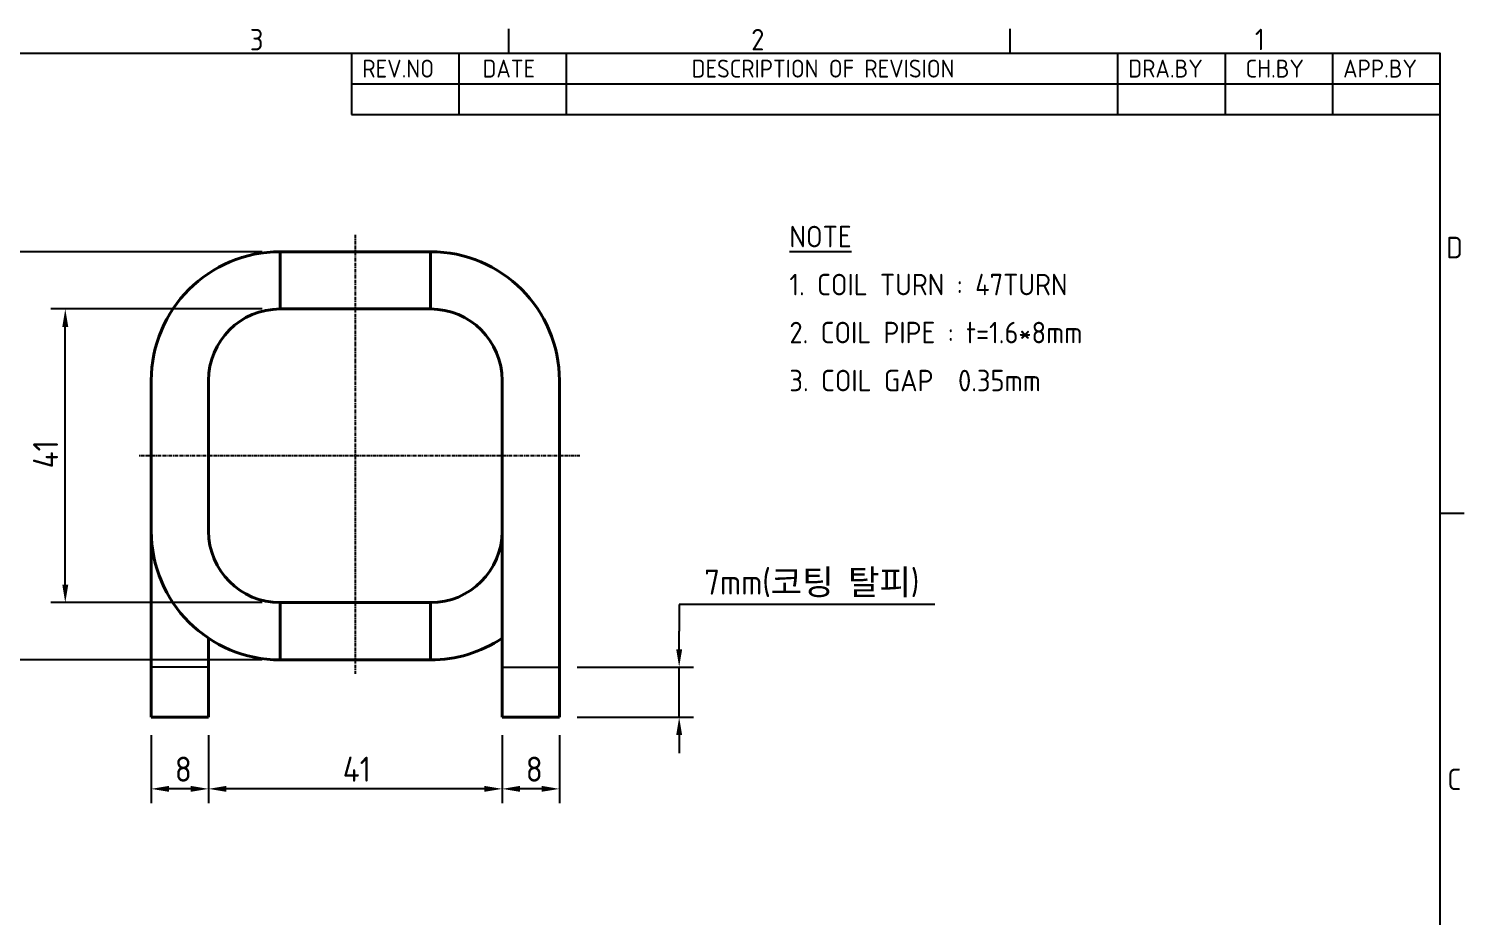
# Model space of a CAD drawing. Header units: millimetres. Extents: x 0 to 420, y 0 to 297.
# Drawn here: x 212.9 to 413.4, y 166.5 to 290.4 of the extents above; entities that cross this region are included whole.
import ezdxf

# ---------------------------------------------------------------- set-up
doc = ezdxf.new("R2010")
doc.units = ezdxf.units.MM
doc.linetypes.add('CHAIN', pattern=[0.7087, 0.4724, -0.0591, 0.1181, -0.0591])
doc.layers.get('0').update_dxf_attribs({"color": 3, "lineweight": 25, "true_color": 0x00ff00})
for name, color, linetype, lineweight, true_color in [('가시적인 것(ISO)', 3, 'Continuous', 40, 0x00ff00), ('기호(ISO)', 5, 'Continuous', 25, 0x0000ff), ('스케치 형상(ISO)', 3, 'Continuous', 25, 0x00ff00), ('중심선(ISO)', 1, 'Continuous', 25, 0xff0000), ('치수(ISO)', 2, 'Continuous', 25, 0xffff00)]:
    doc.layers.add(name, color=color, linetype=linetype, lineweight=lineweight, true_color=true_color)
doc.layers.add('경계(ISO)', color=7, linetype='Continuous', lineweight=25)
doc.styles.add('ISO ProportionalPSTEK', font='isocp.shx')
doc.styles.add('문자 텍스트_PSTEK_POSCO', font='isocp.shx')
doc.styles.add('치수 텍스트_PSTEK_POSCO', font='isocp.shx')
doc.dimstyles.new('치수_PSTEK_POSCO', dxfattribs={"dimtxt": 3.5, "dimasz": 2.5, "dimexe": 2, "dimexo": 2.5, "dimgap": 1, "dimtad": 1, "dimrnd": 1e-08, "dimdsep": 46, "dimtxsty": '치수 텍스트_PSTEK_POSCO', "dimcen": 0.09, "dimdle": 10, "dimclrd": 7, "dimclre": 7, "dimclrt": 2, "dimadec": 1, "dimazin": 2, "dimtfac": 1, "dimtmove": 0, "dimatfit": 3, "dimfxl": 1, "dimtolj": 1, "dimlwd": -1, "dimlwe": -1, "dimarcsym": 0})

# ---------------------------------------------------------------- blocks, each defined once
blk = doc.blocks.new('경계 Default Border')
at = {"layer": '경계(ISO)'}
for p, q in [((280, 287), (280, 290.4)), ((350, 287), (350, 290.4)), ((410, 222.75), (413.4, 222.75))]:
    blk.add_line(p, q, dxfattribs=at)
at = {"layer": '경계(ISO)', "flags": 128}
blk.add_lwpolyline([(10, 10), (10, 287), (410, 287), (410, 10), (10, 10)], dxfattribs=at)
at = {"layer": '경계(ISO)', "color": 2, "true_color": 0xffff00, "char_height": 3, "attachment_point": 7, "style": '문자 텍스트_PSTEK_POSCO'}
for s, insert in [('3', (243.83, 287.37)), ('2', (313.83, 287.37)), ('1', (384.17, 287.4)), ('D', (410.88, 258.35)), ('C', (411.04, 184.1))]:
    blk.add_mtext(s, dxfattribs=dict(at, insert=insert))
blk = doc.blocks.new('리비전 내역')
at = {"layer": '기호(ISO)'}
for p, q in [((258, 287), (410, 287)), ((258, 287), (258, 282.72)), ((273, 287), (273, 282.72)), ((288, 287), (288, 282.72)), ((365, 287), (365, 282.72)), ((380, 287), (380, 282.72)), ((395, 287), (395, 282.72)), ((410, 287), (410, 282.72)), ((258, 282.72), (410, 282.72)), ((258, 282.72), (258, 278.44)), ((273, 282.72), (273, 278.44)), ((288, 282.72), (288, 278.44)), ((365, 282.72), (365, 278.44)), ((380, 282.72), (380, 278.44)), ((395, 282.72), (395, 278.44)), ((410, 282.72), (410, 278.44)), ((258, 278.44), (410, 278.44))]:
    blk.add_line(p, q, dxfattribs=at)
at = {"layer": '기호(ISO)', "color": 2, "true_color": 0xffff00, "char_height": 2.5, "attachment_point": 7, "style": 'ISO ProportionalPSTEK'}
for s, insert in [('REV.NO', (259.53, 283.58)), ('DATE', (276.31, 283.58)), ('DESCRIPTION OF REVISION', (305.51, 283.58)), ('DRA.BY', (366.48, 283.58)), ('CH.BY', (382.86, 283.58)), ('APP.BY', (396.48, 283.58))]:
    blk.add_mtext(s, dxfattribs=dict(at, insert=insert))
blk = doc.blocks.new('*D22')
at = {"layer": 'Defpoints', "color": 0, "transparency": 16777216}
for p in [(238.05, 194.27), (279.05, 194.27), (238.05, 184.27)]:
    blk.add_point(p, dxfattribs=at)
at = {"layer": '치수(ISO)', "color": 7, "transparency": 16777216}
for p, q in [((238.05, 191.77), (238.05, 182.27)), ((279.05, 191.77), (279.05, 182.27)), ((276.55, 184.27), (240.55, 184.27))]:
    blk.add_line(p, q, dxfattribs=at)
for points in [[(240.55, 184.69), (240.55, 183.86), (238.05, 184.27)], [(276.55, 184.69), (276.55, 183.86), (279.05, 184.27)]]:
    blk.add_solid(points, dxfattribs=at)
at = {"layer": '치수(ISO)', "color": 2, "transparency": 16777216, "insert": (256.8, 187.02), "char_height": 3.5, "attachment_point": 4, "style": '치수 텍스트_PSTEK_POSCO'}
blk.add_mtext('\\A1;41', dxfattribs=at)
blk = doc.blocks.new('*D23')
at = {"layer": 'Defpoints', "color": 0, "transparency": 16777216}
for p in [(230.05, 194.27), (238.05, 194.27), (230.05, 184.27)]:
    blk.add_point(p, dxfattribs=at)
at = {"layer": '치수(ISO)', "color": 7, "transparency": 16777216}
for p, q in [((230.05, 191.77), (230.05, 182.27)), ((238.05, 191.77), (238.05, 182.27)), ((235.55, 184.27), (232.55, 184.27))]:
    blk.add_line(p, q, dxfattribs=at)
for points in [[(232.55, 184.69), (232.55, 183.86), (230.05, 184.27)], [(235.55, 184.69), (235.55, 183.86), (238.05, 184.27)]]:
    blk.add_solid(points, dxfattribs=at)
at = {"layer": '치수(ISO)', "color": 2, "transparency": 16777216, "insert": (233.35, 187.02), "char_height": 3.5, "attachment_point": 4, "style": '치수 텍스트_PSTEK_POSCO'}
blk.add_mtext('\\A1;8', dxfattribs=at)
blk = doc.blocks.new('*D24')
at = {"layer": 'Defpoints', "color": 0, "transparency": 16777216}
for p in [(279.05, 194.27), (287.05, 194.27), (279.05, 184.27)]:
    blk.add_point(p, dxfattribs=at)
at = {"layer": '치수(ISO)', "color": 7, "transparency": 16777216}
for p, q in [((279.05, 191.77), (279.05, 182.27)), ((287.05, 191.77), (287.05, 182.27)), ((284.55, 184.27), (281.55, 184.27))]:
    blk.add_line(p, q, dxfattribs=at)
for points in [[(281.55, 184.69), (281.55, 183.86), (279.05, 184.27)], [(284.55, 184.69), (284.55, 183.86), (287.05, 184.27)]]:
    blk.add_solid(points, dxfattribs=at)
at = {"layer": '치수(ISO)', "color": 2, "transparency": 16777216, "insert": (282.35, 187.02), "char_height": 3.5, "attachment_point": 4, "style": '치수 텍스트_PSTEK_POSCO'}
blk.add_mtext('\\A1;8', dxfattribs=at)
blk = doc.blocks.new('*D25')
at = {"layer": 'Defpoints', "color": 0, "transparency": 16777216}
for p in [(218.05, 251.27), (248.05, 251.27), (248.05, 210.27)]:
    blk.add_point(p, dxfattribs=at)
at = {"layer": '치수(ISO)', "color": 7, "transparency": 16777216}
for p, q in [((245.55, 251.27), (216.05, 251.27)), ((218.05, 212.77), (218.05, 248.77)), ((245.55, 210.27), (216.05, 210.27))]:
    blk.add_line(p, q, dxfattribs=at)
for points in [[(217.64, 248.77), (218.47, 248.77), (218.05, 251.27)], [(217.64, 212.77), (218.47, 212.77), (218.05, 210.27)]]:
    blk.add_solid(points, dxfattribs=at)
at = {"layer": '치수(ISO)', "color": 2, "transparency": 16777216, "insert": (215.3, 229.02), "char_height": 3.5, "attachment_point": 4, "rotation": 90, "style": '치수 텍스트_PSTEK_POSCO'}
blk.add_mtext('\\A1;41', dxfattribs=at)
blk = doc.blocks.new('*D26')
at = {"layer": 'Defpoints', "color": 0, "transparency": 16777216}
for p in [(208.05, 259.27), (248.05, 259.27), (248.05, 202.27)]:
    blk.add_point(p, dxfattribs=at)
at = {"layer": '치수(ISO)', "color": 7, "transparency": 16777216}
for p, q in [((245.55, 259.27), (206.05, 259.27)), ((208.05, 204.77), (208.05, 256.77)), ((245.55, 202.27), (206.05, 202.27))]:
    blk.add_line(p, q, dxfattribs=at)
for points in [[(207.64, 256.77), (208.47, 256.77), (208.05, 259.27)], [(207.64, 204.77), (208.47, 204.77), (208.05, 202.27)]]:
    blk.add_solid(points, dxfattribs=at)
at = {"layer": '치수(ISO)', "color": 2, "transparency": 16777216, "insert": (205.3, 228.85), "char_height": 3.5, "attachment_point": 4, "rotation": 90, "style": '치수 텍스트_PSTEK_POSCO'}
blk.add_mtext('\\A1;57', dxfattribs=at)
blk = doc.blocks.new('*D32')
at = {"layer": 'Defpoints', "color": 0, "transparency": 16777216}
for p in [(287.05, 201.27), (303.77, 201.27), (287.05, 194.27)]:
    blk.add_point(p, dxfattribs=at)
at = {"layer": '치수(ISO)', "color": 7, "transparency": 16777216}
for p, q in [((339.45, 209.99), (303.77, 209.99)), ((303.77, 209.99), (303.77, 206.27)), ((303.77, 203.77), (303.77, 206.27)), ((289.55, 201.27), (305.77, 201.27)), ((303.77, 194.27), (303.77, 201.27)), ((289.55, 194.27), (305.77, 194.27)), ((303.77, 191.77), (303.77, 189.27))]:
    blk.add_line(p, q, dxfattribs=at)
for points in [[(303.36, 203.77), (304.19, 203.77), (303.77, 201.27)], [(303.36, 191.77), (304.19, 191.77), (303.77, 194.27)]]:
    blk.add_solid(points, dxfattribs=at)
at = {"layer": '치수(ISO)', "color": 1, "transparency": 16777216, "insert": (307.27, 212.95), "char_height": 3.5, "attachment_point": 4, "style": '치수 텍스트_PSTEK_POSCO'}
blk.add_mtext('\\A1;7mm(코팅 탈피)', dxfattribs=at)

msp = doc.modelspace()

# ---------------------------------------------------------------- linework, layer by layer
at = {"layer": '가시적인 것(ISO)'}
for p, q in [((248.053, 259.272), (269.053, 259.272)), ((248.053, 251.272), (248.053, 259.272)), ((269.053, 259.272), (269.053, 251.272)), ((269.053, 251.272), (248.053, 251.272)), ((230.053, 220.272), (230.053, 241.272)), ((238.053, 241.272), (238.053, 220.272)), ((279.053, 241.272), (279.053, 194.272)), ((287.053, 241.272), (287.053, 194.272)), ((230.053, 194.272), (230.053, 220.272)), ((248.053, 210.272), (269.053, 210.272)), ((248.053, 202.272), (248.053, 210.272)), ((269.053, 210.272), (269.053, 202.272)), ((238.053, 205.306), (238.053, 194.272)), ((269.053, 202.272), (248.053, 202.272)), ((238.053, 194.272), (230.053, 194.272)), ((287.053, 194.272), (279.053, 194.272))]:
    msp.add_line(p, q, dxfattribs=at)
for centre, radius, start, end in [((248.053, 241.272), 18, 90, 180), ((269.053, 241.272), 18, 0, 90), ((248.053, 241.272), 10, 90, 180), ((269.053, 241.272), 10, 0, 90), ((248.053, 220.272), 18, 180, 270), ((248.053, 220.272), 10, 180, 270), ((269.053, 220.272), 10, 270, 0), ((269.053, 220.272), 18, 270, 303.74899)]:
    msp.add_arc(centre, radius, start, end, dxfattribs=at)
at = {"layer": '스케치 형상(ISO)', "color": 1, "true_color": 0xff0000}
for p, q in [((238.053, 201.272), (230.053, 201.272)), ((230.053, 201.272), (230.053, 194.272)), ((238.053, 194.272), (238.053, 201.272)), ((279.053, 194.272), (279.053, 201.272)), ((279.053, 201.272), (287.053, 201.272)), ((287.053, 201.272), (287.053, 194.272)), ((230.053, 194.272), (238.053, 194.272)), ((287.053, 194.272), (279.053, 194.272))]:
    msp.add_line(p, q, dxfattribs=at)
at = {"layer": '중심선(ISO)', "linetype": 'CHAIN'}
for p, q in [((258.553, 261.637), (258.553, 200.313)), ((289.915, 230.772), (228.276, 230.772))]:
    msp.add_line(p, q, dxfattribs=at)

# ---------------------------------------------------------------- block references
msp.add_blockref('경계 Default Border', (0, 0))
at = {"layer": '기호(ISO)'}
msp.add_blockref('리비전 내역', (0, 0), dxfattribs=at)

# ---------------------------------------------------------------- texts
at = {"layer": '기호(ISO)', "color": 2, "true_color": 0xffff00, "insert": (319.166, 251.326), "char_height": 3, "width": 101, "attachment_point": 4, "line_spacing_factor": 1.339695, "style": '문자 텍스트_PSTEK_POSCO'}
msp.add_mtext('{\\fISOCP|b0|i0;\\H3.0000;\\LNOTE\\P\\l\\fISOCP|b0|i0;\\H3.0000;1. COIL TURN : 47TURN\\P2. COIL PIPE : t=1.6*8mm\\P3. COIL GAP  0.35mm\\P}', dxfattribs=at)

# ---------------------------------------------------------------- dimensions: what is measured, and where the dimension line sits
at = {"layer": '치수(ISO)', "color": 7}
for base, p1, p2, angle, picture, middle in [((208.053, 259.272), (248.053, 202.272), (248.053, 259.272), 90, '*D26', (208.053, 230.772)), ((218.053, 251.272), (248.053, 210.272), (248.053, 251.272), 270, '*D25', (218.053, 230.772)), ((230.053, 184.272), (238.053, 194.272), (230.053, 194.272), 180, '*D23', (234.053, 184.272)), ((238.053, 184.272), (279.053, 194.272), (238.053, 194.272), 180, '*D22', (258.553, 184.272)), ((279.053, 184.272), (287.053, 194.272), (279.053, 194.272), 180, '*D24', (283.053, 184.272))]:
    dim = msp.add_linear_dim(base=base, p1=p1, p2=p2, angle=angle, dimstyle='치수_PSTEK_POSCO', override={"dimdec": 2, "dimtp": 0, "dimtm": 0, "dimtdec": 2, "dimtofl": 0, "dimatfit": 1}, dxfattribs=at)
    dim.commit()
    dim.dimension.update_dxf_attribs({"geometry": picture, "text_midpoint": middle, "dimtype": 160})
dim = msp.add_linear_dim(base=(303.773, 201.272), p1=(287.053, 194.272), p2=(287.053, 201.272), angle=90, text='<>mm(코팅 탈피)', dimstyle='치수_PSTEK_POSCO', override={"dimtih": 1, "dimtoh": 1, "dimdec": 2, "dimclrt": 1, "dimtp": 0, "dimtm": 0, "dimtdec": 2, "dimtofl": 1, "dimtmove": 1, "dimatfit": 1}, dxfattribs=at)
dim.commit()
dim.dimension.update_dxf_attribs({"geometry": '*D32', "text_midpoint": (303.987, 209.994), "dimtype": 160})

doc.saveas('drawing.dxf')
